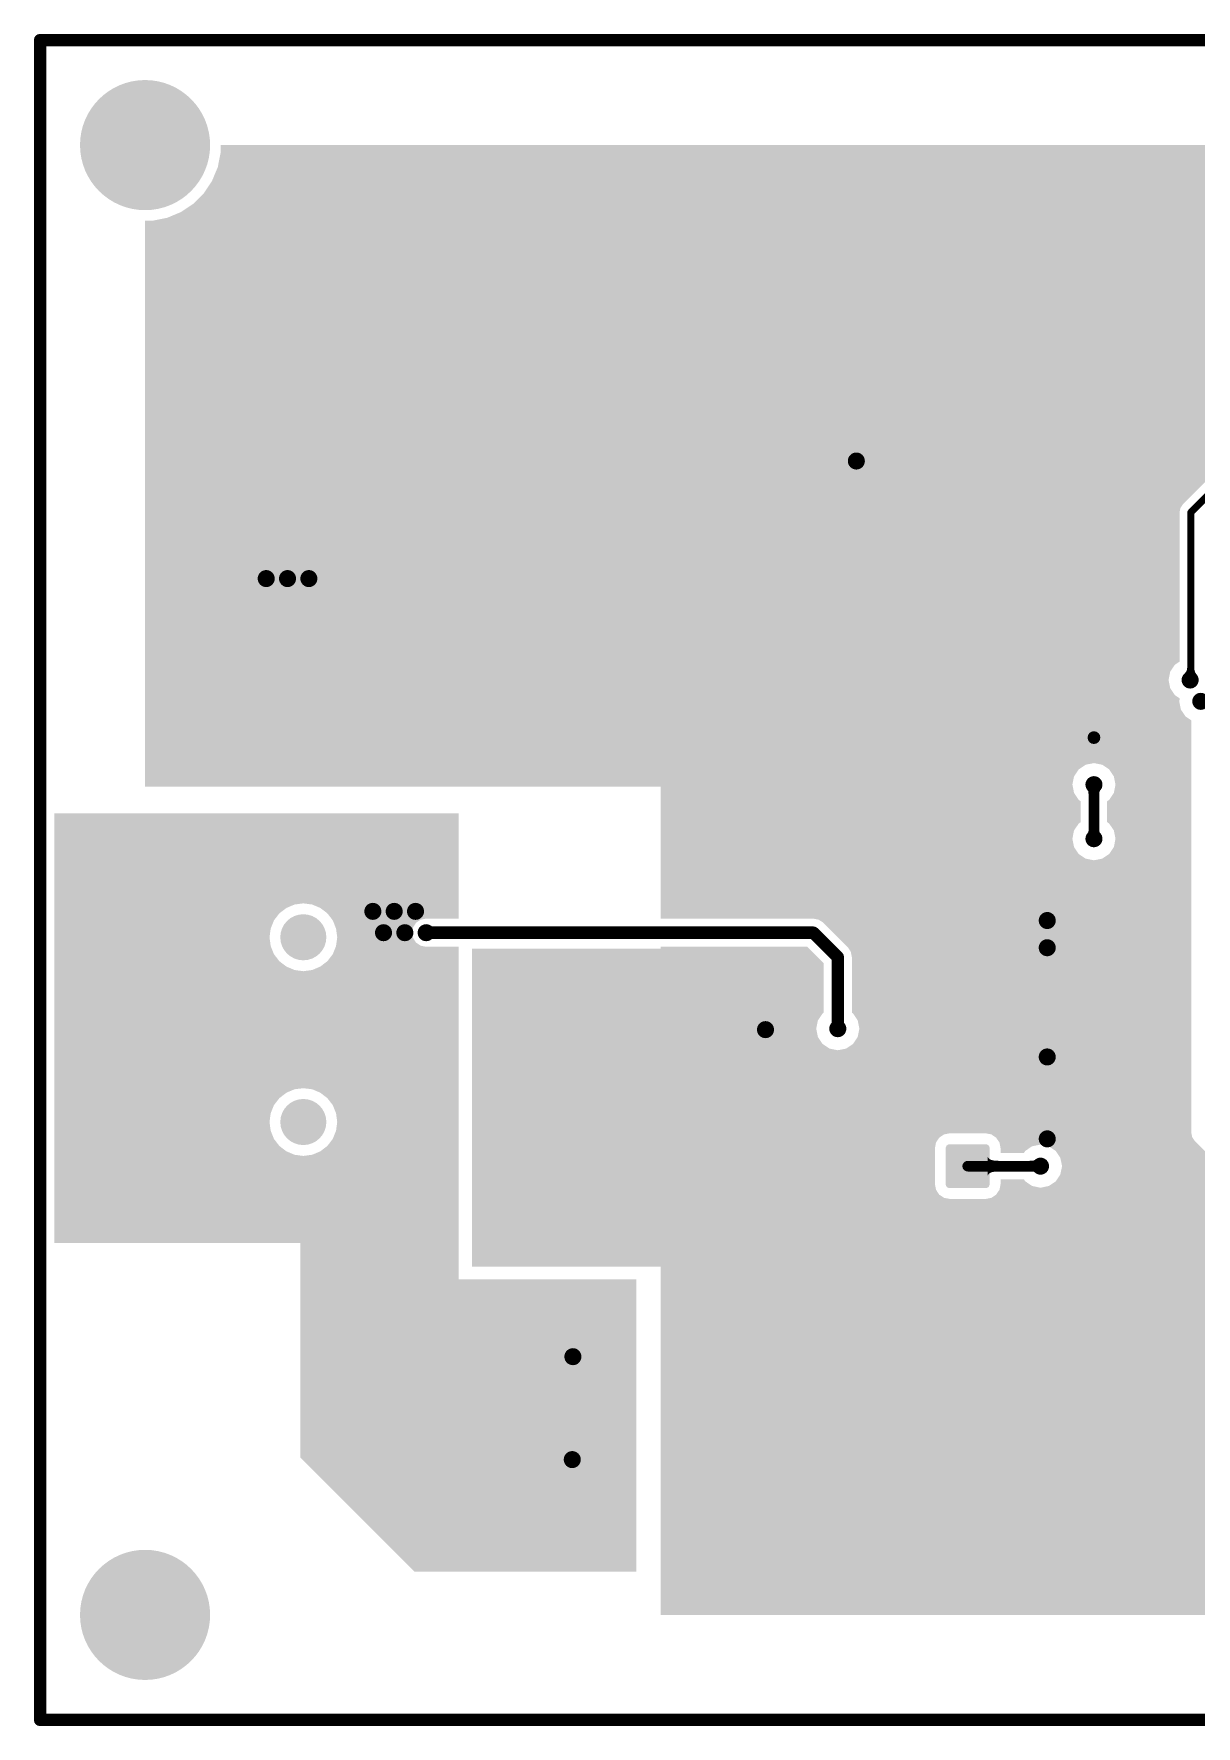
# Model space of a CAD drawing. Header units: millimetres. Extents: x -0.01 to 2.37, y -0.01 to 1.58.
# Drawn here: x -0.006 to 1.084, y -0.006 to 1.581 of the extents above; entities that cross this region are included whole.
import ezdxf

# ---------------------------------------------------------------- set-up
doc = ezdxf.new("R2010")
doc.units = ezdxf.units.MM
doc.layers.get('0').update_dxf_attribs({"linetype": 'CONTINUOUS', "lineweight": 0})
for name, color, linetype, lineweight in [('PCB_KUR_GBL', 10, 'CONTINUOUS', 0), ('PCB_KUR_GBP', 170, 'CONTINUOUS', 0), ('PCB_KUR_GBS', 176, 'CONTINUOUS', 0), ('PCB_KUR_GKO', 130, 'CONTINUOUS', 0), ('PCB_KUR_TXT', 254, 'CONTINUOUS', 0)]:
    doc.layers.add(name, color=color, linetype=linetype, lineweight=lineweight)

# ---------------------------------------------------------------- blocks, each defined once
blk = doc.blocks.new('CUSTOM_4')
for points in [[(-0.0187, -0.0168), (-0.0187, 0.0168), (0.0187, -0.0168), (0.0187, 0.0168)], [(-0.0186, 0.0172), (-0.0181, 0.018), (0.0185, 0.0172), (0.0182, 0.018)], [(-0.0186, 0.0168), (-0.0186, 0.0172), (0.0186, 0.0168), (0.0185, 0.0172)], [(-0.0181, 0.018), (-0.018, 0.0182), (0.0182, 0.018), (0.0178, 0.0182)], [(-0.018, 0.0182), (-0.017, 0.0186), (0.0178, 0.0182), (0.0172, 0.0186)], [(-0.017, 0.0186), (-0.0168, 0.0186), (0.0172, 0.0186), (0.0168, 0.0186)], [(-0.0168, 0.0186), (-0.0168, 0.0187), (0.0168, 0.0186), (0.0168, 0.0187)], [(-0.0185, -0.0172), (-0.0186, -0.0168), (0.0186, -0.0172), (0.0186, -0.0168)], [(-0.0182, -0.018), (-0.0185, -0.0172), (0.0181, -0.018), (0.0186, -0.0172)], [(-0.0178, -0.0182), (-0.0182, -0.018), (0.018, -0.0182), (0.0181, -0.018)], [(-0.0172, -0.0186), (-0.0178, -0.0182), (0.017, -0.0186), (0.018, -0.0182)], [(-0.0168, -0.0186), (-0.0172, -0.0186), (0.0168, -0.0186), (0.017, -0.0186)], [(-0.0168, -0.0187), (-0.0168, -0.0186), (0.0168, -0.0187), (0.0168, -0.0186)]]:
    blk.add_solid(points)
blk = doc.blocks.new('ROUND_6')
h = blk.add_hatch(color=256)
edge = h.paths.add_edge_path(flags=0)
edge.add_arc((0, 0), 0.012, 0, 360)
blk = doc.blocks.new('ROUND_12')
h = blk.add_hatch(color=256)
edge = h.paths.add_edge_path(flags=0)
edge.add_arc((0, 0), 0.059, 0, 360)
blk = doc.blocks.new('ROUND_14')
h = blk.add_hatch(color=256)
edge = h.paths.add_edge_path(flags=0)
edge.add_arc((0, 0), 0.0197, 0, 360)
blk = doc.blocks.new('ROUND_16')
h = blk.add_hatch(color=256)
edge = h.paths.add_edge_path(flags=0)
edge.add_arc((0, 0), 0.008, 0, 360)
blk = doc.blocks.new('ROUND_3')
h = blk.add_hatch(color=256)
edge = h.paths.add_edge_path(flags=0)
edge.add_arc((0, 0), 0.0059, 0, 360)
blk = doc.blocks.new('ROUND_7')
h = blk.add_hatch(color=256)
edge = h.paths.add_edge_path(flags=0)
edge.add_arc((0, 0), 0.00325, 0, 360)
blk = doc.blocks.new('ROUND_8')
h = blk.add_hatch(color=256)
edge = h.paths.add_edge_path(flags=0)
edge.add_arc((0, 0), 0.005, 0, 360)
blk = doc.blocks.new('CUSTOM_19')
for points in [[(-0.0206, 0.0175), (-0.0201, 0.0185), (0.0205, 0.0175), (0.0202, 0.0185)], [(-0.0206, 0.0168), (-0.0206, 0.0175), (0.0206, 0.0168), (0.0205, 0.0175)], [(-0.0206, -0.0168), (-0.0206, 0.0168), (0.0206, -0.0168), (0.0206, 0.0168)], [(-0.0201, 0.0185), (-0.0199, 0.0191), (0.0202, 0.0185), (0.0198, 0.0191)], [(-0.0199, 0.0191), (-0.019, 0.0199), (0.0198, 0.0191), (0.0191, 0.0199)], [(-0.019, 0.0199), (-0.0185, 0.0202), (0.0191, 0.0199), (0.0183, 0.0202)], [(-0.0185, 0.0202), (-0.0171, 0.0206), (0.0183, 0.0202), (0.0175, 0.0206)], [(-0.0171, 0.0206), (-0.0168, 0.0206), (0.0175, 0.0206), (0.0168, 0.0206)], [(-0.0205, -0.0175), (-0.0206, -0.0168), (0.0206, -0.0175), (0.0206, -0.0168)], [(-0.0202, -0.0185), (-0.0205, -0.0175), (0.0201, -0.0185), (0.0206, -0.0175)], [(-0.0198, -0.0191), (-0.0202, -0.0185), (0.0199, -0.0191), (0.0201, -0.0185)], [(-0.0191, -0.0199), (-0.0198, -0.0191), (0.019, -0.0199), (0.0199, -0.0191)], [(-0.0183, -0.0202), (-0.0191, -0.0199), (0.0185, -0.0202), (0.019, -0.0199)], [(-0.0175, -0.0206), (-0.0183, -0.0202), (0.0171, -0.0206), (0.0185, -0.0202)], [(-0.0168, -0.0206), (-0.0175, -0.0206), (0.0168, -0.0206), (0.0171, -0.0206)]]:
    blk.add_solid(points)
blk = doc.blocks.new('ROUND_22')
h = blk.add_hatch(color=256)
edge = h.paths.add_edge_path(flags=0)
edge.add_arc((0, 0), 0.061, 0, 360)
blk = doc.blocks.new('ROUND_23')
h = blk.add_hatch(color=256)
edge = h.paths.add_edge_path(flags=0)
edge.add_arc((0, 0), 0.0216, 0, 360)
blk = doc.blocks.new('ROUND_78')
h = blk.add_hatch(color=256)
edge = h.paths.add_edge_path(flags=0)
edge.add_arc((0, 0), 0.006, 0, 360)

msp = doc.modelspace()

# ---------------------------------------------------------------- linework, layer by layer
at = {"layer": 'PCB_KUR_GBL', "lineweight": 211}
for points, const_width in [([(1.079, 1.132), (1.136, 1.189)], 0.0065), ([(1.079, 0.976), (1.079, 1.132)], 0.0065), ([(0.9882, 0.8261), (0.9882, 0.8768)], 0.01), ([(0.362, 0.738), (0.652, 0.738)], 0.0118), ([(0.652, 0.738), (0.725, 0.738)], 0.0118), ([(0.725, 0.738), (0.748, 0.715)], 0.0118), ([(0.748, 0.648), (0.748, 0.715)], 0.0118), ([(0.8698, 0.5191), (0.9381, 0.5191)], 0.01)]:
    msp.add_lwpolyline(points, dxfattribs=dict(at, const_width=const_width))
at = {"layer": 'PCB_KUR_GBL'}
for points in [[(0.1693, 1.4694), (0.1693, 1.4764), (2.1933, 1.4694), (2.1926, 1.4764)], [(0.3756, 1.4764), (0.582, 1.4764), (2.1926, 1.4764), (0.582, 1.4764)], [(0.1666, 1.4557), (0.1679, 1.4625), (2.196, 1.4557), (2.1939, 1.4625)], [(0.1679, 1.4625), (0.1693, 1.4694), (2.1939, 1.4625), (2.1933, 1.4694)], [(0.1612, 1.4428), (0.1638, 1.4491), (2.2014, 1.4428), (2.198, 1.4491)], [(0.1638, 1.4491), (0.1666, 1.4557), (2.198, 1.4491), (2.196, 1.4557)], [(0.1483, 1.426), (0.1535, 1.4312), (2.2134, 1.426), (2.2092, 1.4312)], [(0.1535, 1.4312), (0.1572, 1.4368), (2.2092, 1.4312), (2.2046, 1.4368)], [(0.1572, 1.4368), (0.1612, 1.4428), (2.2046, 1.4368), (2.2014, 1.4428)], [(0.1248, 1.4106), (0.132, 1.4136), (2.2365, 1.4106), (2.2309, 1.4136)], [(0.132, 1.4136), (0.1374, 1.4172), (2.2309, 1.4136), (2.2242, 1.4172)], [(0.1374, 1.4172), (0.1436, 1.4213), (2.2242, 1.4172), (2.2192, 1.4213)], [(0.1436, 1.4213), (0.1483, 1.426), (2.2192, 1.4213), (2.2134, 1.426)], [(0.0984, 1.4052), (0.0984, 1.4055), (2.2638, 1.4052), (2.2606, 1.4055)], [(0.0984, 1.1995), (0.0984, 1.4052), (2.2638, 1.1995), (2.2638, 1.4052)], [(0.1054, 1.4055), (0.1105, 1.4065), (2.2606, 1.4055), (2.2499, 1.4065)], [(0.1105, 1.4065), (0.1191, 1.4082), (2.2499, 1.4065), (2.2443, 1.4082)], [(0.1191, 1.4082), (0.1248, 1.4106), (2.2443, 1.4082), (2.2365, 1.4106)], [(0.0984, 1.1987), (0.0984, 1.1995), (1.1319, 1.1987), (1.136, 1.1995)], [(0.0984, 1.1995), (0.0984, 1.1995), (1.136, 1.1995), (1.884, 1.1995)], [(0.0984, 1.1965), (0.0984, 1.1987), (1.1285, 1.1965), (1.1319, 1.1987)], [(0.0984, 1.1395), (0.0984, 1.1965), (1.0715, 1.1395), (1.1285, 1.1965)], [(0.0984, 1.1361), (0.0984, 1.1395), (1.0693, 1.1361), (1.0715, 1.1395)], [(0.0984, 1.132), (0.0984, 1.1361), (1.0685, 1.132), (1.0693, 1.1361)], [(0.0984, 0.9921), (0.0984, 1.132), (1.0685, 0.9921), (1.0685, 1.132)], [(0.0984, 0.9892), (0.0984, 0.9921), (1.0641, 0.9892), (1.0685, 0.9921)], [(0.0984, 0.9827), (0.0984, 0.9892), (1.0597, 0.9827), (1.0641, 0.9892)], [(1.0748, 0.9831), (1.0751, 0.9837), (1.0828, 0.9831), (1.0826, 0.9837)], [(1.0751, 0.9838), (1.0753, 0.9843), (1.0826, 0.9838), (1.0825, 0.9843)], [(1.0751, 0.9837), (1.0751, 0.9838), (1.0826, 0.9837), (1.0826, 0.9838)], [(1.0753, 0.9843), (1.0754, 0.9845), (1.0825, 0.9843), (1.0824, 0.9845)], [(1.0754, 0.9845), (1.0755, 0.985), (1.0824, 0.9845), (1.0823, 0.985)], [(1.0755, 0.9852), (1.0756, 0.9857), (1.0823, 0.9852), (1.0823, 0.9857)], [(1.0755, 0.985), (1.0755, 0.9852), (1.0823, 0.985), (1.0823, 0.9852)], [(1.0756, 0.986), (1.0757, 0.9865), (1.0823, 0.986), (1.0822, 0.9865)], [(1.0756, 0.9857), (1.0756, 0.986), (1.0823, 0.9857), (1.0823, 0.986)], [(1.0757, 0.9868), (1.0757, 0.9873), (1.0822, 0.9868), (1.0757, 0.9873)], [(1.0757, 0.9865), (1.0757, 0.9868), (1.0822, 0.9865), (1.0822, 0.9868)], [(0.0984, 0.9749), (0.0984, 0.9827), (1.0582, 0.9749), (1.0597, 0.9827)], [(0.0984, 0.9672), (0.0984, 0.9749), (1.0597, 0.9672), (1.0582, 0.9749)], [(1.0732, 0.9811), (1.0735, 0.9813), (1.0837, 0.9811), (1.0836, 0.9813)], [(1.0782, 0.9807), (1.0732, 0.9811), (1.084, 0.9807), (1.0837, 0.9811)], [(1.0735, 0.9813), (1.0737, 0.9815), (1.0836, 0.9813), (1.0835, 0.9815)], [(1.0737, 0.9815), (1.0739, 0.9818), (1.0835, 0.9815), (1.0833, 0.9818)], [(1.0739, 0.9818), (1.0741, 0.982), (1.0833, 0.9818), (1.0832, 0.982)], [(1.0741, 0.982), (1.0745, 0.9825), (1.0832, 0.982), (1.083, 0.9825)], [(1.0745, 0.9825), (1.0748, 0.9831), (1.083, 0.9825), (1.0828, 0.9831)], [(1.0844, 0.9802), (1.0782, 0.9807), (1.0844, 0.9802), (1.084, 0.9807)], [(0.0984, 0.9607), (0.0984, 0.9672), (1.0641, 0.9607), (1.0597, 0.9672)], [(0.0984, 0.9576), (0.0984, 0.9607), (1.0687, 0.9576), (1.0641, 0.9607)], [(0.0984, 0.9549), (0.0984, 0.9576), (1.0682, 0.9549), (1.0687, 0.9576)], [(0.0984, 0.9472), (0.0984, 0.9549), (1.0697, 0.9472), (1.0682, 0.9549)], [(0.0984, 0.9407), (0.0984, 0.9472), (1.0741, 0.9407), (1.0697, 0.9472)], [(0.0984, 0.9371), (0.0984, 0.9407), (1.0795, 0.9371), (1.0741, 0.9407)], [(0.0984, 0.9194), (0.0984, 0.9371), (1.0795, 0.9194), (1.0795, 0.9371)], [(0.0984, 0.897), (0.0984, 0.9194), (1.0795, 0.897), (1.0795, 0.9194)], [(0.0984, 0.8955), (0.0984, 0.897), (0.9805, 0.8955), (0.9882, 0.897)], [(0.0984, 0.8911), (0.0984, 0.8955), (0.9739, 0.8911), (0.9805, 0.8955)], [(0.0984, 0.8845), (0.0984, 0.8911), (0.9695, 0.8845), (0.9739, 0.8911)], [(0.9959, 0.8955), (0.9882, 0.897), (1.0795, 0.8955), (1.0795, 0.897)], [(1.0025, 0.8911), (0.9959, 0.8955), (1.0795, 0.8911), (1.0795, 0.8955)], [(1.0069, 0.8845), (1.0025, 0.8911), (1.0795, 0.8845), (1.0795, 0.8911)], [(0.0984, 0.8768), (0.0984, 0.8845), (0.968, 0.8768), (0.9695, 0.8845)], [(0.0984, 0.875), (0.0984, 0.8768), (0.9684, 0.875), (0.968, 0.8768)], [(0.582, 0.8691), (0.582, 0.875), (0.9695, 0.8691), (0.9684, 0.875)], [(1.0084, 0.8768), (1.0069, 0.8845), (1.0795, 0.8768), (1.0795, 0.8845)], [(1.0069, 0.8691), (1.0084, 0.8768), (1.0795, 0.8691), (1.0795, 0.8768)], [(0.582, 0.8625), (0.582, 0.8691), (0.9739, 0.8625), (0.9695, 0.8691)], [(0.582, 0.8612), (0.582, 0.8625), (0.9759, 0.8612), (0.9739, 0.8625)], [(0.582, 0.8417), (0.582, 0.8612), (0.9759, 0.8417), (0.9759, 0.8612)], [(0.9827, 0.8709), (0.9826, 0.8711), (0.9937, 0.8709), (0.9938, 0.8711)], [(0.9826, 0.8711), (0.9826, 0.8711), (0.9938, 0.8711), (0.9826, 0.8711)], [(0.9828, 0.8707), (0.9827, 0.8709), (0.9936, 0.8707), (0.9937, 0.8709)], [(0.9829, 0.8704), (0.9828, 0.8707), (0.9935, 0.8704), (0.9936, 0.8707)], [(0.983, 0.87), (0.9829, 0.8704), (0.9934, 0.87), (0.9935, 0.8704)], [(0.983, 0.8695), (0.983, 0.87), (0.9934, 0.8695), (0.9934, 0.87)], [(0.9831, 0.8682), (0.983, 0.8695), (0.9933, 0.8682), (0.9934, 0.8695)], [(0.9832, 0.8667), (0.9831, 0.8682), (0.9932, 0.8667), (0.9933, 0.8682)], [(0.9832, 0.8658), (0.9832, 0.8667), (0.9932, 0.8658), (0.9932, 0.8667)], [(1.0005, 0.8612), (1.0025, 0.8625), (1.0795, 0.8612), (1.0795, 0.8625)], [(1.0005, 0.8417), (1.0005, 0.8612), (1.0795, 0.8417), (1.0795, 0.8612)], [(1.0025, 0.8625), (1.0069, 0.8691), (1.0795, 0.8625), (1.0795, 0.8691)], [(0.0132, 0.7655), (0.0132, 0.85), (0.3925, 0.7655), (0.3925, 0.85)], [(0.582, 0.8403), (0.582, 0.8417), (0.9739, 0.8403), (0.9759, 0.8417)], [(1.0025, 0.8403), (1.0005, 0.8417), (1.0795, 0.8403), (1.0795, 0.8417)], [(0.582, 0.8338), (0.582, 0.8403), (0.9695, 0.8338), (0.9739, 0.8403)], [(0.582, 0.8261), (0.582, 0.8338), (0.968, 0.8261), (0.9695, 0.8338)], [(0.582, 0.8183), (0.582, 0.8261), (0.9695, 0.8183), (0.968, 0.8261)], [(0.9826, 0.8318), (0.9827, 0.8319), (0.9938, 0.8318), (0.9937, 0.8319)], [(0.9826, 0.8318), (0.9826, 0.8318), (0.9826, 0.8318), (0.9938, 0.8318)], [(0.9827, 0.8319), (0.9828, 0.8322), (0.9937, 0.8319), (0.9936, 0.8322)], [(0.9828, 0.8322), (0.9829, 0.8325), (0.9936, 0.8322), (0.9935, 0.8325)], [(0.9829, 0.8325), (0.983, 0.8329), (0.9935, 0.8325), (0.9934, 0.8329)], [(0.983, 0.8329), (0.9831, 0.8334), (0.9934, 0.8329), (0.9934, 0.8334)], [(0.9831, 0.8334), (0.9832, 0.8346), (0.9934, 0.8334), (0.9933, 0.8346)], [(0.9832, 0.8362), (0.9832, 0.8371), (0.9932, 0.8362), (0.9932, 0.8371)], [(0.9832, 0.8346), (0.9832, 0.8362), (0.9933, 0.8346), (0.9932, 0.8362)], [(1.0069, 0.8338), (1.0025, 0.8403), (1.0795, 0.8338), (1.0795, 0.8403)], [(1.0084, 0.8261), (1.0069, 0.8338), (1.0795, 0.8261), (1.0795, 0.8338)], [(1.0069, 0.8183), (1.0084, 0.8261), (1.0795, 0.8183), (1.0795, 0.8261)], [(0.582, 0.8118), (0.582, 0.8183), (0.9739, 0.8118), (0.9695, 0.8183)], [(0.582, 0.8074), (0.582, 0.8118), (0.9805, 0.8074), (0.9739, 0.8118)], [(0.9959, 0.8074), (1.0025, 0.8118), (1.0795, 0.8074), (1.0795, 0.8118)], [(1.0025, 0.8118), (1.0069, 0.8183), (1.0795, 0.8118), (1.0795, 0.8183)], [(0.582, 0.8059), (0.582, 0.8074), (0.9882, 0.8059), (0.9805, 0.8074)], [(0.582, 0.7512), (0.582, 0.8059), (1.0795, 0.7512), (1.0795, 0.8059)], [(0.9882, 0.8059), (0.9959, 0.8074), (1.0795, 0.8059), (1.0795, 0.8074)], [(0.0132, 0.7644), (0.0132, 0.7655), (0.2386, 0.7644), (0.2468, 0.7655)], [(0.0132, 0.7612), (0.0132, 0.7644), (0.231, 0.7612), (0.2386, 0.7644)], [(0.2551, 0.7644), (0.2468, 0.7655), (0.3925, 0.7644), (0.3925, 0.7655)], [(0.2627, 0.7612), (0.2551, 0.7644), (0.3925, 0.7612), (0.3925, 0.7644)], [(0.0132, 0.7562), (0.0132, 0.7612), (0.2244, 0.7562), (0.231, 0.7612)], [(0.0132, 0.7496), (0.0132, 0.7562), (0.2193, 0.7496), (0.2244, 0.7562)], [(0.0132, 0.7419), (0.0132, 0.7496), (0.2162, 0.7419), (0.2193, 0.7496)], [(0.2693, 0.7562), (0.2627, 0.7612), (0.3925, 0.7562), (0.3925, 0.7612)], [(0.2732, 0.7512), (0.2693, 0.7562), (0.3925, 0.7512), (0.3925, 0.7562)], [(0.2739, 0.7502), (0.2732, 0.7512), (0.3569, 0.7502), (0.362, 0.7512)], [(0.2732, 0.7512), (0.2732, 0.7512), (0.362, 0.7512), (0.3925, 0.7512)], [(0.2744, 0.7496), (0.2739, 0.7502), (0.356, 0.7496), (0.3569, 0.7502)], [(0.2753, 0.7474), (0.2744, 0.7496), (0.3526, 0.7474), (0.356, 0.7496)], [(0.277, 0.7431), (0.2753, 0.7474), (0.3498, 0.7431), (0.3526, 0.7474)], [(0.7301, 0.7502), (0.725, 0.7512), (1.0795, 0.7502), (1.0795, 0.7512)], [(0.7344, 0.7474), (0.7301, 0.7502), (1.0795, 0.7474), (1.0795, 0.7502)], [(0.7574, 0.7244), (0.7344, 0.7474), (1.0795, 0.7244), (1.0795, 0.7474)], [(0.0132, 0.7337), (0.0132, 0.7419), (0.2151, 0.7337), (0.2162, 0.7419)], [(0.0132, 0.7255), (0.0132, 0.7337), (0.2162, 0.7255), (0.2151, 0.7337)], [(0.2775, 0.7419), (0.277, 0.7431), (0.3496, 0.7419), (0.3498, 0.7431)], [(0.278, 0.738), (0.2775, 0.7419), (0.3488, 0.738), (0.3496, 0.7419)], [(0.2779, 0.7286), (0.2785, 0.7329), (0.3526, 0.7286), (0.3498, 0.7329)], [(0.2786, 0.7337), (0.278, 0.738), (0.3496, 0.7337), (0.3488, 0.738)], [(0.2785, 0.7329), (0.2786, 0.7337), (0.3498, 0.7329), (0.3496, 0.7337)], [(0.0132, 0.7178), (0.0132, 0.7255), (0.2193, 0.7178), (0.2162, 0.7255)], [(0.0132, 0.7112), (0.0132, 0.7178), (0.2244, 0.7112), (0.2193, 0.7178)], [(0.2693, 0.7112), (0.2744, 0.7178), (0.3925, 0.7112), (0.3925, 0.7178)], [(0.2744, 0.7178), (0.2772, 0.7248), (0.3925, 0.7178), (0.3925, 0.7248)], [(0.2772, 0.7248), (0.2775, 0.7255), (0.362, 0.7248), (0.3584, 0.7255)], [(0.2772, 0.7248), (0.2772, 0.7248), (0.3925, 0.7248), (0.362, 0.7248)], [(0.2775, 0.7258), (0.2779, 0.7286), (0.3569, 0.7258), (0.3526, 0.7286)], [(0.2775, 0.7255), (0.2775, 0.7258), (0.3584, 0.7255), (0.3569, 0.7258)], [(0.405, 0.7095), (0.405, 0.723), (0.7348, 0.7095), (0.7213, 0.723)], [(0.582, 0.723), (0.582, 0.7248), (0.7213, 0.723), (0.7195, 0.7248)], [(0.582, 0.7248), (0.582, 0.7248), (0.7195, 0.7248), (0.582, 0.7248)], [(0.7602, 0.7201), (0.7574, 0.7244), (1.0795, 0.7201), (1.0795, 0.7244)], [(0.7612, 0.715), (0.7602, 0.7201), (1.0795, 0.715), (1.0795, 0.7201)], [(0.7612, 0.663), (0.7612, 0.715), (1.0795, 0.663), (1.0795, 0.715)], [(0.0132, 0.7062), (0.0132, 0.7112), (0.231, 0.7062), (0.2244, 0.7112)], [(0.0132, 0.703), (0.0132, 0.7062), (0.2386, 0.703), (0.231, 0.7062)], [(0.0132, 0.7019), (0.0132, 0.703), (0.2468, 0.7019), (0.2386, 0.703)], [(0.0132, 0.5922), (0.0132, 0.7019), (0.3925, 0.5922), (0.3925, 0.7019)], [(0.2468, 0.7019), (0.2551, 0.703), (0.3925, 0.7019), (0.3925, 0.703)], [(0.2551, 0.703), (0.2627, 0.7062), (0.3925, 0.703), (0.3925, 0.7062)], [(0.2627, 0.7062), (0.2693, 0.7112), (0.3925, 0.7062), (0.3925, 0.7112)], [(0.405, 0.663), (0.405, 0.7095), (0.7348, 0.663), (0.7348, 0.7095)], [(0.405, 0.6623), (0.405, 0.663), (0.7337, 0.6623), (0.7348, 0.663)], [(0.405, 0.6557), (0.405, 0.6623), (0.7293, 0.6557), (0.7337, 0.6623)], [(0.405, 0.648), (0.405, 0.6557), (0.7278, 0.648), (0.7293, 0.6557)], [(0.7623, 0.6623), (0.7612, 0.663), (1.0795, 0.6623), (1.0795, 0.663)], [(0.7667, 0.6557), (0.7623, 0.6623), (1.0795, 0.6557), (1.0795, 0.6623)], [(0.7682, 0.648), (0.7667, 0.6557), (1.0795, 0.648), (1.0795, 0.6557)], [(0.405, 0.6403), (0.405, 0.648), (0.7293, 0.6403), (0.7278, 0.648)], [(0.405, 0.6337), (0.405, 0.6403), (0.7337, 0.6337), (0.7293, 0.6403)], [(0.7623, 0.6337), (0.7667, 0.6403), (1.0795, 0.6337), (1.0795, 0.6403)], [(0.7667, 0.6403), (0.7682, 0.648), (1.0795, 0.6403), (1.0795, 0.648)], [(0.405, 0.6293), (0.405, 0.6337), (0.7403, 0.6293), (0.7337, 0.6337)], [(0.405, 0.6278), (0.405, 0.6293), (0.748, 0.6278), (0.7403, 0.6293)], [(0.405, 0.5505), (0.405, 0.6278), (1.0795, 0.5505), (1.0795, 0.6278)], [(0.748, 0.6278), (0.7557, 0.6293), (1.0795, 0.6278), (1.0795, 0.6293)], [(0.7557, 0.6293), (0.7623, 0.6337), (1.0795, 0.6293), (1.0795, 0.6337)], [(0.0132, 0.5912), (0.0132, 0.5922), (0.2386, 0.5912), (0.2468, 0.5922)], [(0.0132, 0.588), (0.0132, 0.5912), (0.231, 0.588), (0.2386, 0.5912)], [(0.0132, 0.5829), (0.0132, 0.588), (0.2244, 0.5829), (0.231, 0.588)], [(0.2551, 0.5912), (0.2468, 0.5922), (0.3925, 0.5912), (0.3925, 0.5922)], [(0.2627, 0.588), (0.2551, 0.5912), (0.3925, 0.588), (0.3925, 0.5912)], [(0.2693, 0.5829), (0.2627, 0.588), (0.3925, 0.5829), (0.3925, 0.588)], [(0.0132, 0.5764), (0.0132, 0.5829), (0.2193, 0.5764), (0.2244, 0.5829)], [(0.0132, 0.5687), (0.0132, 0.5764), (0.2162, 0.5687), (0.2193, 0.5764)], [(0.2744, 0.5764), (0.2693, 0.5829), (0.3925, 0.5764), (0.3925, 0.5829)], [(0.2775, 0.5687), (0.2744, 0.5764), (0.3925, 0.5687), (0.3925, 0.5764)], [(0.0132, 0.5605), (0.0132, 0.5687), (0.2151, 0.5605), (0.2162, 0.5687)], [(0.0132, 0.5523), (0.0132, 0.5605), (0.2162, 0.5523), (0.2151, 0.5605)], [(0.2786, 0.5605), (0.2775, 0.5687), (0.3925, 0.5605), (0.3925, 0.5687)], [(0.2775, 0.5523), (0.2786, 0.5605), (0.3925, 0.5523), (0.3925, 0.5605)], [(0.0132, 0.5446), (0.0132, 0.5523), (0.2193, 0.5446), (0.2162, 0.5523)], [(0.0132, 0.538), (0.0132, 0.5446), (0.2244, 0.538), (0.2193, 0.5446)], [(0.2693, 0.538), (0.2744, 0.5446), (0.3925, 0.538), (0.3925, 0.5446)], [(0.2744, 0.5446), (0.2775, 0.5523), (0.3925, 0.5446), (0.3925, 0.5523)], [(0.405, 0.5499), (0.405, 0.5505), (1.0796, 0.5499), (1.0795, 0.5505)], [(0.405, 0.5489), (0.405, 0.5499), (0.8477, 0.5489), (0.853, 0.5499)], [(0.405, 0.5458), (0.405, 0.5489), (0.8431, 0.5458), (0.8477, 0.5489)], [(0.405, 0.5413), (0.405, 0.5458), (0.8401, 0.5413), (0.8431, 0.5458)], [(0.405, 0.536), (0.405, 0.5413), (0.8391, 0.536), (0.8401, 0.5413)], [(0.892, 0.5489), (0.8867, 0.5499), (1.0798, 0.5489), (1.0796, 0.5499)], [(0.8956, 0.5464), (0.892, 0.5489), (1.0803, 0.5464), (1.0798, 0.5489)], [(0.8965, 0.5458), (0.8956, 0.5464), (1.0807, 0.5458), (1.0803, 0.5464)], [(0.8984, 0.543), (0.8965, 0.5458), (1.0825, 0.543), (1.0807, 0.5458)], [(0.8996, 0.5413), (0.8984, 0.543), (1.0842, 0.5413), (1.0825, 0.543)], [(0.9, 0.5393), (0.8996, 0.5413), (1.0862, 0.5393), (1.0842, 0.5413)], [(0.0132, 0.533), (0.0132, 0.538), (0.231, 0.533), (0.2244, 0.538)], [(0.0132, 0.5298), (0.0132, 0.533), (0.2386, 0.5298), (0.231, 0.533)], [(0.0132, 0.5287), (0.0132, 0.5298), (0.2468, 0.5287), (0.2386, 0.5298)], [(0.0132, 0.447), (0.0132, 0.5287), (0.3925, 0.447), (0.3925, 0.5287)], [(0.2468, 0.5287), (0.2551, 0.5298), (0.3925, 0.5287), (0.3925, 0.5298)], [(0.2551, 0.5298), (0.2627, 0.533), (0.3925, 0.5298), (0.3925, 0.533)], [(0.2627, 0.533), (0.2693, 0.538), (0.3925, 0.533), (0.3925, 0.538)], [(0.405, 0.5023), (0.405, 0.536), (0.8391, 0.5023), (0.8391, 0.536)], [(0.8884, 0.5282), (0.8884, 0.5291), (0.8885, 0.5282), (0.8884, 0.5291)], [(0.8884, 0.5273), (0.8884, 0.5282), (0.8889, 0.5273), (0.8885, 0.5282)], [(0.8884, 0.5266), (0.8884, 0.5273), (0.8894, 0.5266), (0.8889, 0.5273)], [(0.8884, 0.5259), (0.8884, 0.5266), (0.8901, 0.5259), (0.8894, 0.5266)], [(0.8884, 0.5254), (0.8884, 0.5259), (0.891, 0.5254), (0.8901, 0.5259)], [(0.8884, 0.5249), (0.8884, 0.5254), (0.8921, 0.5249), (0.891, 0.5254)], [(0.8884, 0.5246), (0.8884, 0.5249), (0.8934, 0.5246), (0.8921, 0.5249)], [(0.8884, 0.5243), (0.8884, 0.5246), (0.8949, 0.5243), (0.8934, 0.5246)], [(0.8884, 0.5242), (0.8884, 0.5243), (0.8966, 0.5242), (0.8949, 0.5243)], [(0.8884, 0.5241), (0.8884, 0.5242), (0.8986, 0.5241), (0.8966, 0.5242)], [(0.8884, 0.5141), (0.8884, 0.5241), (0.8986, 0.5141), (0.8986, 0.5241)], [(0.9003, 0.5378), (0.9, 0.5393), (0.9303, 0.5378), (0.9381, 0.5393)], [(0.9006, 0.536), (0.9003, 0.5378), (0.9276, 0.536), (0.9303, 0.5378)], [(0.9006, 0.5334), (0.9006, 0.536), (0.9238, 0.5334), (0.9276, 0.536)], [(0.9006, 0.5315), (0.9006, 0.5334), (0.9225, 0.5315), (0.9238, 0.5334)], [(0.927, 0.5141), (0.927, 0.5241), (0.9324, 0.5141), (0.9324, 0.5241)], [(0.9279, 0.5241), (0.9312, 0.5243), (0.9324, 0.5241), (0.9324, 0.5243)], [(0.9312, 0.5243), (0.9316, 0.5244), (0.9324, 0.5243), (0.9324, 0.5244)], [(0.9316, 0.5244), (0.932, 0.5245), (0.9324, 0.5244), (0.9324, 0.5245)], [(0.932, 0.5245), (0.9322, 0.5246), (0.9324, 0.5245), (0.9324, 0.5246)], [(0.9322, 0.5246), (0.9324, 0.5247), (0.9324, 0.5246), (0.9324, 0.5247)], [(0.9458, 0.5378), (0.9381, 0.5393), (1.0877, 0.5378), (1.0862, 0.5393)], [(0.9524, 0.5334), (0.9458, 0.5378), (1.0921, 0.5334), (1.0877, 0.5378)], [(0.9567, 0.5269), (0.9524, 0.5334), (1.0986, 0.5269), (1.0921, 0.5334)], [(0.9583, 0.5191), (0.9567, 0.5269), (1.1064, 0.5191), (1.0986, 0.5269)], [(0.8884, 0.5139), (0.8884, 0.5141), (0.8949, 0.5139), (0.8966, 0.5141)], [(0.8884, 0.5137), (0.8884, 0.5139), (0.8934, 0.5137), (0.8949, 0.5139)], [(0.8884, 0.5133), (0.8884, 0.5137), (0.8921, 0.5133), (0.8934, 0.5137)], [(0.8884, 0.5129), (0.8884, 0.5133), (0.891, 0.5129), (0.8921, 0.5133)], [(0.8884, 0.5123), (0.8884, 0.5129), (0.8901, 0.5123), (0.891, 0.5129)], [(0.8884, 0.5117), (0.8884, 0.5123), (0.8894, 0.5117), (0.8901, 0.5123)], [(0.8884, 0.5109), (0.8884, 0.5117), (0.8889, 0.5109), (0.8894, 0.5117)], [(0.8884, 0.5101), (0.8884, 0.5109), (0.8885, 0.5101), (0.8889, 0.5109)], [(0.8884, 0.5091), (0.8884, 0.5101), (0.8884, 0.5091), (0.8885, 0.5101)], [(0.9307, 0.514), (0.9295, 0.5141), (0.9324, 0.514), (0.9324, 0.5141)], [(0.9312, 0.5139), (0.9307, 0.514), (0.9324, 0.5139), (0.9324, 0.514)], [(0.9316, 0.5138), (0.9312, 0.5139), (0.9324, 0.5138), (0.9324, 0.5139)], [(0.9322, 0.5136), (0.932, 0.5138), (0.9324, 0.5136), (0.9324, 0.5138)], [(0.9324, 0.5135), (0.9322, 0.5136), (0.9324, 0.5135), (0.9324, 0.5136)], [(0.9525, 0.505), (0.9567, 0.5114), (1.1205, 0.505), (1.1141, 0.5114)], [(0.9567, 0.5114), (0.9583, 0.5191), (1.1141, 0.5114), (1.1064, 0.5191)], [(0.405, 0.497), (0.405, 0.5023), (0.8401, 0.497), (0.8391, 0.5023)], [(0.405, 0.4924), (0.405, 0.497), (0.8431, 0.4924), (0.8401, 0.497)], [(0.405, 0.4894), (0.405, 0.4924), (0.8477, 0.4894), (0.8431, 0.4924)], [(0.892, 0.4894), (0.8964, 0.4923), (2.2638, 0.4894), (2.2638, 0.4923)], [(0.8964, 0.4923), (0.8965, 0.4924), (1.4814, 0.4923), (1.4809, 0.4924)], [(0.8965, 0.4924), (0.8974, 0.4938), (1.4809, 0.4924), (1.4736, 0.4938)], [(0.8974, 0.4938), (0.8996, 0.497), (1.4736, 0.4938), (1.4689, 0.497)], [(0.8996, 0.497), (0.8998, 0.4982), (1.4689, 0.497), (1.4671, 0.4982)], [(0.8998, 0.4982), (0.9, 0.4989), (1.4671, 0.4982), (1.4666, 0.4989)], [(0.9, 0.4989), (0.9003, 0.5005), (0.9381, 0.4989), (0.9303, 0.5005)], [(0.9003, 0.5005), (0.9006, 0.5023), (0.9303, 0.5005), (0.9276, 0.5023)], [(0.9006, 0.5049), (0.9006, 0.5068), (0.9238, 0.5049), (0.9225, 0.5068)], [(0.9006, 0.5023), (0.9006, 0.5049), (0.9276, 0.5023), (0.9238, 0.5049)], [(0.9381, 0.4989), (0.9458, 0.5005), (1.4666, 0.4989), (1.4655, 0.5005)], [(0.9458, 0.5005), (0.9479, 0.5019), (1.4655, 0.5005), (1.4646, 0.5019)], [(0.9479, 0.5019), (0.9491, 0.5027), (1.128, 0.5019), (1.124, 0.5027)], [(0.9479, 0.5019), (0.9479, 0.5019), (1.4646, 0.5019), (1.128, 0.5019)], [(0.9491, 0.5027), (0.9524, 0.5049), (1.124, 0.5027), (1.1207, 0.5049)], [(0.9524, 0.5049), (0.9525, 0.505), (1.1207, 0.5049), (1.1205, 0.505)], [(0.405, 0.4884), (0.405, 0.4894), (0.853, 0.4884), (0.8477, 0.4894)], [(0.405, 0.425), (0.405, 0.4884), (2.2638, 0.425), (2.2638, 0.4884)], [(0.8867, 0.4884), (0.892, 0.4894), (2.2638, 0.4884), (2.2638, 0.4894)], [(0.244, 0.413), (0.244, 0.447), (0.3925, 0.413), (0.3925, 0.447)], [(0.244, 0.246), (0.244, 0.413), (0.559, 0.246), (0.559, 0.413)], [(0.244, 0.413), (0.244, 0.413), (0.559, 0.413), (0.3925, 0.413)], [(0.582, 0.4033), (0.582, 0.425), (2.2638, 0.4033), (2.2638, 0.425)], [(0.582, 0.402), (0.582, 0.4033), (1.7226, 0.402), (1.7324, 0.4033)], [(0.582, 0.3982), (0.582, 0.402), (1.7135, 0.3982), (1.7226, 0.402)], [(0.582, 0.3922), (0.582, 0.3982), (1.7057, 0.3922), (1.7135, 0.3982)], [(0.582, 0.3844), (0.582, 0.3922), (1.6997, 0.3844), (1.7057, 0.3922)], [(0.582, 0.3753), (0.582, 0.3844), (1.6959, 0.3753), (1.6997, 0.3844)], [(0.582, 0.3656), (0.582, 0.3753), (1.6947, 0.3656), (1.6959, 0.3753)], [(0.582, 0.3558), (0.582, 0.3656), (1.6959, 0.3558), (1.6947, 0.3656)], [(0.582, 0.3467), (0.582, 0.3558), (1.6997, 0.3467), (1.6959, 0.3558)], [(0.582, 0.3389), (0.582, 0.3467), (1.7057, 0.3389), (1.6997, 0.3467)], [(0.582, 0.3329), (0.582, 0.3389), (1.7135, 0.3329), (1.7057, 0.3389)], [(0.582, 0.3291), (0.582, 0.3329), (1.7226, 0.3291), (1.7135, 0.3329)], [(0.582, 0.3278), (0.582, 0.3291), (1.7324, 0.3278), (1.7226, 0.3291)], [(0.582, 0.1837), (0.582, 0.3278), (2.2638, 0.1837), (2.2638, 0.3278)], [(0.351, 0.139), (0.244, 0.246), (0.559, 0.139), (0.559, 0.246)], [(0.582, 0.1822), (0.582, 0.1837), (1.3307, 0.1822), (1.342, 0.1837)], [(0.582, 0.1778), (0.582, 0.1822), (1.3202, 0.1778), (1.3307, 0.1822)], [(0.582, 0.1709), (0.582, 0.1778), (1.3111, 0.1709), (1.3202, 0.1778)], [(0.582, 0.1618), (0.582, 0.1709), (1.3042, 0.1618), (1.3111, 0.1709)], [(0.582, 0.1513), (0.582, 0.1618), (1.2998, 0.1513), (1.3042, 0.1618)], [(0.582, 0.14), (0.582, 0.1513), (1.2983, 0.14), (1.2998, 0.1513)], [(0.582, 0.1287), (0.582, 0.14), (1.2998, 0.1287), (1.2983, 0.14)], [(0.582, 0.1182), (0.582, 0.1287), (1.3042, 0.1182), (1.2998, 0.1287)], [(0.582, 0.1091), (0.582, 0.1182), (1.3111, 0.1091), (1.3042, 0.1182)], [(0.582, 0.1034), (0.582, 0.1091), (1.3185, 0.1034), (1.3111, 0.1091)], [(0.582, 0.0984), (0.582, 0.1034), (1.3168, 0.0984), (1.3185, 0.1034)]]:
    msp.add_solid(points, dxfattribs=at)
at = {"layer": 'PCB_KUR_GKO', "lineweight": 211, "const_width": 0.0118}
for points in [[(0, 0), (0, 1.5748)], [(0, 1.5748), (2.3622, 1.5748)], [(0, 0), (2.3622, 0)]]:
    msp.add_lwpolyline(points, dxfattribs=at)

# ---------------------------------------------------------------- block references
at = {"layer": 'PCB_KUR_GBL'}
for name, p in [('ROUND_12', (0.0984, 1.4764)), ('ROUND_16', (0.7654, 1.1802)), ('ROUND_7', (1.079, 1.132)), ('ROUND_16', (0.212, 1.07)), ('ROUND_16', (0.232, 1.07)), ('ROUND_16', (0.252, 1.07)), ('ROUND_16', (1.0784, 0.9749)), ('ROUND_7', (1.079, 0.976)), ('ROUND_16', (1.0884, 0.9549)), ('ROUND_6', (0.9882, 0.9209)), ('ROUND_16', (0.9882, 0.8768)), ('ROUND_8', (0.9882, 0.8768)), ('ROUND_16', (0.9882, 0.8261)), ('ROUND_8', (0.9882, 0.8261)), ('ROUND_16', (0.312, 0.758)), ('ROUND_16', (0.332, 0.758)), ('ROUND_16', (0.352, 0.758)), ('ROUND_14', (0.2468, 0.7337)), ('ROUND_16', (0.322, 0.738)), ('ROUND_16', (0.342, 0.738)), ('ROUND_16', (0.362, 0.738)), ('ROUND_16', (0.9444, 0.7494)), ('ROUND_3', (0.362, 0.738)), ('ROUND_3', (0.652, 0.738)), ('ROUND_3', (0.652, 0.738)), ('ROUND_3', (0.725, 0.738)), ('ROUND_3', (0.725, 0.738)), ('ROUND_16', (0.9444, 0.7239)), ('ROUND_3', (0.748, 0.715)), ('ROUND_3', (0.748, 0.715)), ('ROUND_16', (0.6802, 0.6471)), ('ROUND_16', (0.748, 0.648)), ('ROUND_3', (0.748, 0.648)), ('ROUND_16', (0.9444, 0.6215)), ('ROUND_14', (0.2468, 0.5605)), ('ROUND_16', (0.9444, 0.5447)), ('CUSTOM_4', (0.8128, 0.5191)), ('CUSTOM_4', (0.8698, 0.5191)), ('ROUND_8', (0.8698, 0.5191)), ('ROUND_16', (0.9381, 0.5191)), ('ROUND_8', (0.9381, 0.5191)), ('ROUND_16', (0.4996, 0.3405)), ('ROUND_16', (0.499, 0.244)), ('ROUND_12', (0.0984, 0.0984))]:
    msp.add_blockref(name, p, dxfattribs=at)
at = {"layer": 'PCB_KUR_GBP'}
for p in [(0.8128, 0.5191), (0.8698, 0.5191)]:
    msp.add_blockref('CUSTOM_4', p, dxfattribs=at)
at = {"layer": 'PCB_KUR_GBS'}
for name, p in [('ROUND_22', (0.0984, 1.4764)), ('ROUND_23', (0.2468, 0.7337)), ('ROUND_23', (0.2468, 0.5605)), ('CUSTOM_19', (0.8128, 0.5191)), ('CUSTOM_19', (0.8698, 0.5191)), ('ROUND_22', (0.0984, 0.0984))]:
    msp.add_blockref(name, p, dxfattribs=at)
at = {"layer": 'PCB_KUR_GKO'}
for p in [(0, 1.5748), (0, 0), (0, 0)]:
    msp.add_blockref('ROUND_3', p, dxfattribs=at)
at = {"layer": 'PCB_KUR_TXT'}
for name, p in [('ROUND_12', (0.0984, 1.4764)), ('ROUND_8', (0.7654, 1.1802)), ('ROUND_8', (0.212, 1.07)), ('ROUND_8', (0.232, 1.07)), ('ROUND_8', (0.252, 1.07)), ('ROUND_8', (1.0784, 0.9749)), ('ROUND_8', (1.0884, 0.9549)), ('ROUND_78', (0.9882, 0.9209)), ('ROUND_8', (0.9882, 0.8768)), ('ROUND_8', (0.9882, 0.8261)), ('ROUND_8', (0.312, 0.758)), ('ROUND_8', (0.332, 0.758)), ('ROUND_8', (0.352, 0.758)), ('ROUND_14', (0.2468, 0.7337)), ('ROUND_8', (0.9444, 0.7494)), ('ROUND_8', (0.322, 0.738)), ('ROUND_8', (0.342, 0.738)), ('ROUND_8', (0.362, 0.738)), ('ROUND_8', (0.9444, 0.7239)), ('ROUND_8', (0.6802, 0.6471)), ('ROUND_8', (0.748, 0.648)), ('ROUND_8', (0.9444, 0.6215)), ('ROUND_14', (0.2468, 0.5605)), ('ROUND_8', (0.9444, 0.5447)), ('ROUND_8', (0.9381, 0.5191)), ('ROUND_8', (0.4996, 0.3405)), ('ROUND_8', (0.499, 0.244)), ('ROUND_12', (0.0984, 0.0984))]:
    msp.add_blockref(name, p, dxfattribs=at)

doc.saveas('drawing.dxf')
